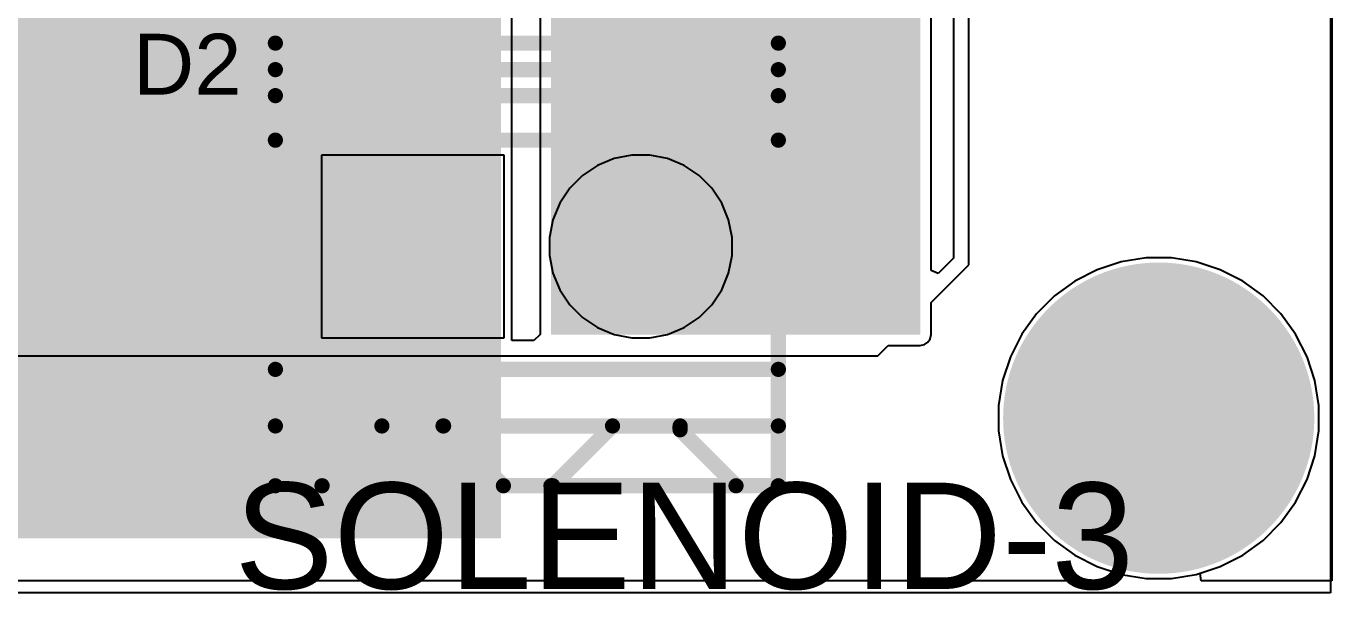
# Model space of a CAD drawing. Header units: millimetres. Extents: x 0.2 to 61.8, y 0.1 to 56.6.
# Drawn here: x 39.94 to 61.77, y 0.13 to 9.6 of the extents above; entities that cross this region are included whole.
import ezdxf

# ---------------------------------------------------------------- set-up
doc = ezdxf.new("R2010")
doc.units = ezdxf.units.MM
for name, color, linetype in [('BottomLayer', 5, 'Continuous'), ('BottomSolder', 6, 'Continuous'), ('MultiLayer', 9, 'Continuous'), ('PadHoleLayer', 156, 'Continuous'), ('TopLayer', 1, 'Continuous'), ('TopOverlay', 2, 'Continuous'), ('TopSolder', 216, 'Continuous')]:
    doc.layers.add(name, color=color, linetype=linetype)
doc.styles.add('Arial', font='', dxfattribs={"height": 0.2})
doc.styles.get('Arial').set_extended_font_data('Arial')

# ---------------------------------------------------------------- blocks, each defined once
blk = doc.blocks.new('DB125_3_81_2P_BK_S_40')
at = {"layer": 'BottomLayer'}
blk.add_hatch(color=5, dxfattribs=at).paths.add_polyline_path([(-3.255, 1.35), (-0.555, 1.35), (-0.555, -1.35), (-3.255, -1.35)])
h = blk.add_hatch(color=5, dxfattribs=at)
edge = h.paths.add_edge_path()
edge.add_arc((1.905, 0), 1.35, 0, 360)
at = {"layer": 'BottomSolder'}
blk.add_hatch(color=6, dxfattribs=at).paths.add_polyline_path([(-3.306, 1.401), (-0.504, 1.401), (-0.504, -1.401), (-3.306, -1.401)])
h = blk.add_hatch(color=6, dxfattribs=at)
edge = h.paths.add_edge_path()
edge.add_arc((1.905, 0), 1.401, 0, 360)
at = {"layer": 'MultiLayer'}
blk.add_hatch(color=9, dxfattribs=at).paths.add_polyline_path([(-3.255, 1.35), (-0.555, 1.35), (-0.555, -1.35), (-3.255, -1.35)])
h = blk.add_hatch(color=9, dxfattribs=at)
edge = h.paths.add_edge_path()
edge.add_arc((1.905, 0), 1.35, 0, 360)
at = {"layer": 'PadHoleLayer'}
h = blk.add_hatch(color=156, dxfattribs=at)
edge = h.paths.add_edge_path()
edge.add_arc((-1.905, 0), 0.675, 0, 360)
h = blk.add_hatch(color=156, dxfattribs=at)
edge = h.paths.add_edge_path()
edge.add_arc((1.905, 0), 0.675, 0, 360)
at = {"layer": 'TopLayer'}
blk.add_hatch(color=1, dxfattribs=at).paths.add_polyline_path([(-3.255, 1.35), (-0.555, 1.35), (-0.555, -1.35), (-3.255, -1.35)])
h = blk.add_hatch(color=1, dxfattribs=at)
edge = h.paths.add_edge_path()
edge.add_arc((1.905, 0), 1.35, 0, 360)
at = {"layer": 'TopSolder'}
blk.add_hatch(color=216, dxfattribs=at).paths.add_polyline_path([(-3.306, 1.401), (-0.504, 1.401), (-0.504, -1.401), (-3.306, -1.401)])
h = blk.add_hatch(color=216, dxfattribs=at)
edge = h.paths.add_edge_path()
edge.add_arc((1.905, 0), 1.401, 0, 360)
at = {"layer": 'TopOverlay', "const_width": 0.254}
for points in [[(-4.205, -4), (-4.205, 3.4)], [(-4.205, 3.4), (4.205, 3.4)], [(4.205, -4), (4.205, 3.4)], [(-4.205, 2.957), (4.205, 2.957)], [(-4.205, 2.522), (4.205, 2.522)], [(-4.205, 1.778), (4.205, 1.778)], [(-4.205, -2.054), (4.205, -2.054)], [(-4.205, -3), (4.205, -3)], [(-3.424, -4), (-2.424, -3)], [(-1.402, -3), (-1.392, -3)], [(-1.392, -3), (-0.392, -4)], [(0.432, -4), (1.432, -3)], [(2.562, -3.064), (2.562, -3)], [(2.562, -3.064), (3.498, -4)], [(-4.205, -4), (4.205, -4)], [(-3.427, -4), (-3.424, -4)], [(0.403, -4), (0.432, -4)]]:
    blk.add_lwpolyline(points, dxfattribs=at)
at = {"layer": 'TopOverlay', "const_width": 0.127}
for points in [[(-4.269, 3.4, 1), (-4.142, 3.4, 1)], [(-4.269, 3.4, 1), (-4.142, 3.4, 1)], [(4.142, 3.4, 1), (4.269, 3.4, 1)], [(4.142, 3.4, 1), (4.269, 3.4, 1)], [(-4.269, 2.957, 1), (-4.142, 2.957, 1)], [(4.142, 2.957, 1), (4.269, 2.957, 1)], [(-4.269, 2.522, 1), (-4.142, 2.522, 1)], [(4.142, 2.522, 1), (4.269, 2.522, 1)], [(-4.269, 1.778, 1), (-4.142, 1.778, 1)], [(4.142, 1.778, 1), (4.269, 1.778, 1)], [(-4.269, -2.054, 1), (-4.142, -2.054, 1)], [(4.142, -2.054, 1), (4.269, -2.054, 1)], [(-4.269, -3, 1), (-4.142, -3, 1)], [(-2.488, -3, 1), (-2.361, -3, 1)], [(-1.465, -3, 1), (-1.338, -3, 1)], [(-1.456, -3, 1), (-1.329, -3, 1)], [(-1.456, -3, 1), (-1.329, -3, 1)], [(1.369, -3, 1), (1.496, -3, 1)], [(2.499, -3, 1), (2.626, -3, 1)], [(2.499, -3.064, 1), (2.626, -3.064, 1)], [(2.499, -3.064, 1), (2.626, -3.064, 1)], [(4.142, -3, 1), (4.269, -3, 1)], [(-4.269, -4, 1), (-4.142, -4, 1)], [(-4.269, -4, 1), (-4.142, -4, 1)], [(-3.49, -4, 1), (-3.363, -4, 1)], [(-3.488, -4, 1), (-3.361, -4, 1)], [(-3.488, -4, 1), (-3.361, -4, 1)], [(-0.456, -4, 1), (-0.329, -4, 1)], [(0.34, -4, 1), (0.467, -4, 1)], [(0.369, -4, 1), (0.496, -4, 1)], [(0.369, -4, 1), (0.496, -4, 1)], [(3.434, -4, 1), (3.561, -4, 1)], [(4.142, -4, 1), (4.269, -4, 1)], [(4.141, -4, 1), (4.268, -4, 1)]]:
    blk.add_lwpolyline(points, format="xyb", close=True, dxfattribs=at)

msp = doc.modelspace()

# ---------------------------------------------------------------- hatches: boundary and pattern name
at = {"layer": 'BottomLayer'}
h = msp.add_hatch(color=5, dxfattribs=at)
edge = h.paths.add_edge_path()
edge.add_arc((58.877, 3.048), 2.5, 0, 360)
at = {"layer": 'BottomSolder'}
h = msp.add_hatch(color=6, dxfattribs=at)
edge = h.paths.add_edge_path()
edge.add_arc((58.877, 3.048), 2.602, 0, 360)
at = {"layer": 'MultiLayer'}
h = msp.add_hatch(color=9, dxfattribs=at)
edge = h.paths.add_edge_path()
edge.add_arc((58.877, 3.048), 2.5, 0, 360)
at = {"layer": 'PadHoleLayer'}
h = msp.add_hatch(color=156, dxfattribs=at)
edge = h.paths.add_edge_path()
edge.add_arc((58.877, 3.048), 2.5, 0, 360)
at = {"layer": 'TopLayer'}
for points in [[(54.889, 4.445), (54.889, 17.424), (48.717, 17.424), (48.717, 4.445)], [(47.879, 15.683), (38.619, 15.683), (38.619, 1.041), (47.879, 1.041)]]:
    msp.add_hatch(color=1, dxfattribs=at).paths.add_polyline_path(points)
h = msp.add_hatch(color=1, dxfattribs=at)
edge = h.paths.add_edge_path()
edge.add_arc((58.877, 3.048), 2.5, 0, 360)
at = {"layer": 'TopSolder'}
h = msp.add_hatch(color=216, dxfattribs=at)
edge = h.paths.add_edge_path()
edge.add_arc((58.877, 3.048), 2.602, 0, 360)

# ---------------------------------------------------------------- linework, layer by layer
at = {"layer": 'BottomLayer'}
for p, q in [((61.747, 53.772), (61.747, 0.127)), ((47.934, 7.446), (44.878, 7.446)), ((44.878, 7.446), (44.878, 4.39)), ((47.934, 4.39), (47.934, 7.446)), ((50.065, 7.446), (49.77, 7.387)), ((50.366, 7.446), (50.065, 7.446)), ((50.661, 7.387), (50.366, 7.446)), ((49.492, 7.272), (49.242, 7.105)), ((49.77, 7.387), (49.492, 7.272)), ((50.939, 7.272), (50.661, 7.387)), ((51.19, 7.105), (50.939, 7.272)), ((49.242, 7.105), (49.029, 6.892)), ((51.403, 6.892), (51.19, 7.105)), ((49.029, 6.892), (48.862, 6.642)), ((51.57, 6.642), (51.403, 6.892)), ((48.862, 6.642), (48.747, 6.364)), ((51.685, 6.364), (51.57, 6.642)), ((48.747, 6.364), (48.688, 6.069)), ((51.744, 6.069), (51.685, 6.364)), ((48.688, 6.069), (48.688, 5.768)), ((51.744, 5.768), (51.744, 6.069)), ((48.688, 5.768), (48.747, 5.473)), ((51.685, 5.473), (51.744, 5.768)), ((58.666, 5.726), (58.25, 5.66)), ((59.088, 5.726), (58.666, 5.726)), ((59.504, 5.66), (59.088, 5.726)), ((48.747, 5.473), (48.862, 5.195)), ((51.57, 5.195), (51.685, 5.473)), ((57.849, 5.53), (57.474, 5.338)), ((58.25, 5.66), (57.849, 5.53)), ((59.905, 5.53), (59.504, 5.66)), ((60.281, 5.338), (59.905, 5.53)), ((57.474, 5.338), (57.133, 5.091)), ((60.622, 5.091), (60.281, 5.338)), ((48.862, 5.195), (49.029, 4.944)), ((51.403, 4.944), (51.57, 5.195)), ((57.133, 5.091), (56.835, 4.792)), ((60.92, 4.792), (60.622, 5.091)), ((49.029, 4.944), (49.242, 4.731)), ((51.19, 4.731), (51.403, 4.944)), ((49.242, 4.731), (49.492, 4.564)), ((50.939, 4.564), (51.19, 4.731)), ((56.835, 4.792), (56.587, 4.451)), ((61.167, 4.451), (60.92, 4.792)), ((44.878, 4.39), (47.934, 4.39)), ((49.492, 4.564), (49.77, 4.449)), ((49.77, 4.449), (50.065, 4.39)), ((50.065, 4.39), (50.366, 4.39)), ((50.366, 4.39), (50.661, 4.449)), ((50.661, 4.449), (50.939, 4.564)), ((56.587, 4.451), (56.396, 4.076)), ((61.359, 4.076), (61.167, 4.451)), ((56.396, 4.076), (56.265, 3.675)), ((61.489, 3.675), (61.359, 4.076)), ((56.265, 3.675), (56.199, 3.259)), ((61.555, 3.259), (61.489, 3.675)), ((56.199, 3.259), (56.199, 2.837)), ((61.555, 2.837), (61.555, 3.259)), ((56.199, 2.837), (56.265, 2.421)), ((61.489, 2.421), (61.555, 2.837)), ((56.265, 2.421), (56.396, 2.02)), ((61.359, 2.02), (61.489, 2.421)), ((56.396, 2.02), (56.587, 1.645)), ((61.167, 1.645), (61.359, 2.02)), ((56.587, 1.645), (56.835, 1.304)), ((60.92, 1.304), (61.167, 1.645)), ((56.835, 1.304), (57.133, 1.005)), ((60.622, 1.005), (60.92, 1.304)), ((57.133, 1.005), (57.474, 0.758)), ((60.281, 0.758), (60.622, 1.005)), ((57.474, 0.758), (57.849, 0.566)), ((59.905, 0.566), (60.281, 0.758)), ((57.849, 0.566), (58.25, 0.436)), ((59.504, 0.436), (59.905, 0.566)), ((58.25, 0.436), (58.666, 0.37)), ((58.666, 0.37), (59.088, 0.37)), ((59.088, 0.37), (59.504, 0.436)), ((61.747, 0.127), (0.152, 0.127))]:
    msp.add_line(p, q, dxfattribs=at)
at = {"layer": 'TopLayer'}
for p, q in [((61.773, 53.772), (61.773, 0.33)), ((55.702, 5.613), (55.702, 38.1)), ((55.443, 19.047), (55.443, 5.721)), ((48.536, 17.424), (48.536, 4.445)), ((55.071, 5.514), (55.071, 17.424)), ((48.06, 4.348), (48.06, 15.683)), ((55.443, 5.721), (55.188, 5.465)), ((58.666, 5.726), (58.25, 5.66)), ((59.088, 5.726), (58.666, 5.726)), ((59.504, 5.66), (59.088, 5.726)), ((55.071, 4.982), (55.702, 5.613)), ((55.188, 5.465), (55.071, 5.514)), ((57.849, 5.53), (57.474, 5.338)), ((58.25, 5.66), (57.849, 5.53)), ((59.905, 5.53), (59.504, 5.66)), ((60.281, 5.338), (59.905, 5.53)), ((57.474, 5.338), (57.133, 5.091)), ((60.622, 5.091), (60.281, 5.338)), ((57.133, 5.091), (56.835, 4.792)), ((60.92, 4.792), (60.622, 5.091)), ((55.071, 4.445), (55.071, 4.982)), ((56.835, 4.792), (56.587, 4.451)), ((61.167, 4.451), (60.92, 4.792)), ((48.536, 4.445), (48.427, 4.348)), ((55.018, 4.317), (55.057, 4.376)), ((55.057, 4.376), (55.071, 4.445)), ((56.587, 4.451), (56.396, 4.076)), ((61.359, 4.076), (61.167, 4.451)), ((48.427, 4.348), (48.06, 4.348)), ((54.178, 4.089), (54.353, 4.264)), ((54.353, 4.264), (54.889, 4.264)), ((54.889, 4.264), (54.959, 4.278)), ((54.959, 4.278), (55.018, 4.317)), ((27.711, 4.089), (54.178, 4.089)), ((56.396, 4.076), (56.265, 3.675)), ((61.489, 3.675), (61.359, 4.076)), ((56.265, 3.675), (56.199, 3.259)), ((61.555, 3.259), (61.489, 3.675)), ((56.199, 3.259), (56.199, 2.837)), ((61.555, 2.837), (61.555, 3.259)), ((56.199, 2.837), (56.265, 2.421)), ((61.489, 2.421), (61.555, 2.837)), ((56.265, 2.421), (56.396, 2.02)), ((61.359, 2.02), (61.489, 2.421)), ((56.396, 2.02), (56.587, 1.645)), ((61.167, 1.645), (61.359, 2.02)), ((56.587, 1.645), (56.835, 1.304)), ((60.92, 1.304), (61.167, 1.645)), ((56.835, 1.304), (57.133, 1.005)), ((60.622, 1.005), (60.92, 1.304)), ((57.133, 1.005), (57.474, 0.758)), ((60.281, 0.758), (60.622, 1.005)), ((57.474, 0.758), (57.849, 0.566)), ((59.905, 0.566), (60.281, 0.758)), ((57.849, 0.566), (58.185, 0.457)), ((58.185, 0.457), (58.165, 0.33)), ((59.569, 0.457), (59.905, 0.566)), ((59.589, 0.33), (59.569, 0.457)), ((58.165, 0.33), (13.259, 0.33)), ((61.773, 0.33), (59.589, 0.33))]:
    msp.add_line(p, q, dxfattribs=at)

# ---------------------------------------------------------------- block references
msp.add_blockref('DB125_3_81_2P_BK_S_40', (48.311, 5.918))

# ---------------------------------------------------------------- texts
at = {"layer": 'TopOverlay', "style": 'Arial'}
msp.add_text('D2', height=1.016, dxfattribs=at).set_placement((41.724, 8.458))
msp.add_text('SOLENOID-3', height=1.778, rotation=360, dxfattribs=at).set_placement((43.421, 0.192))

doc.saveas('drawing.dxf')
